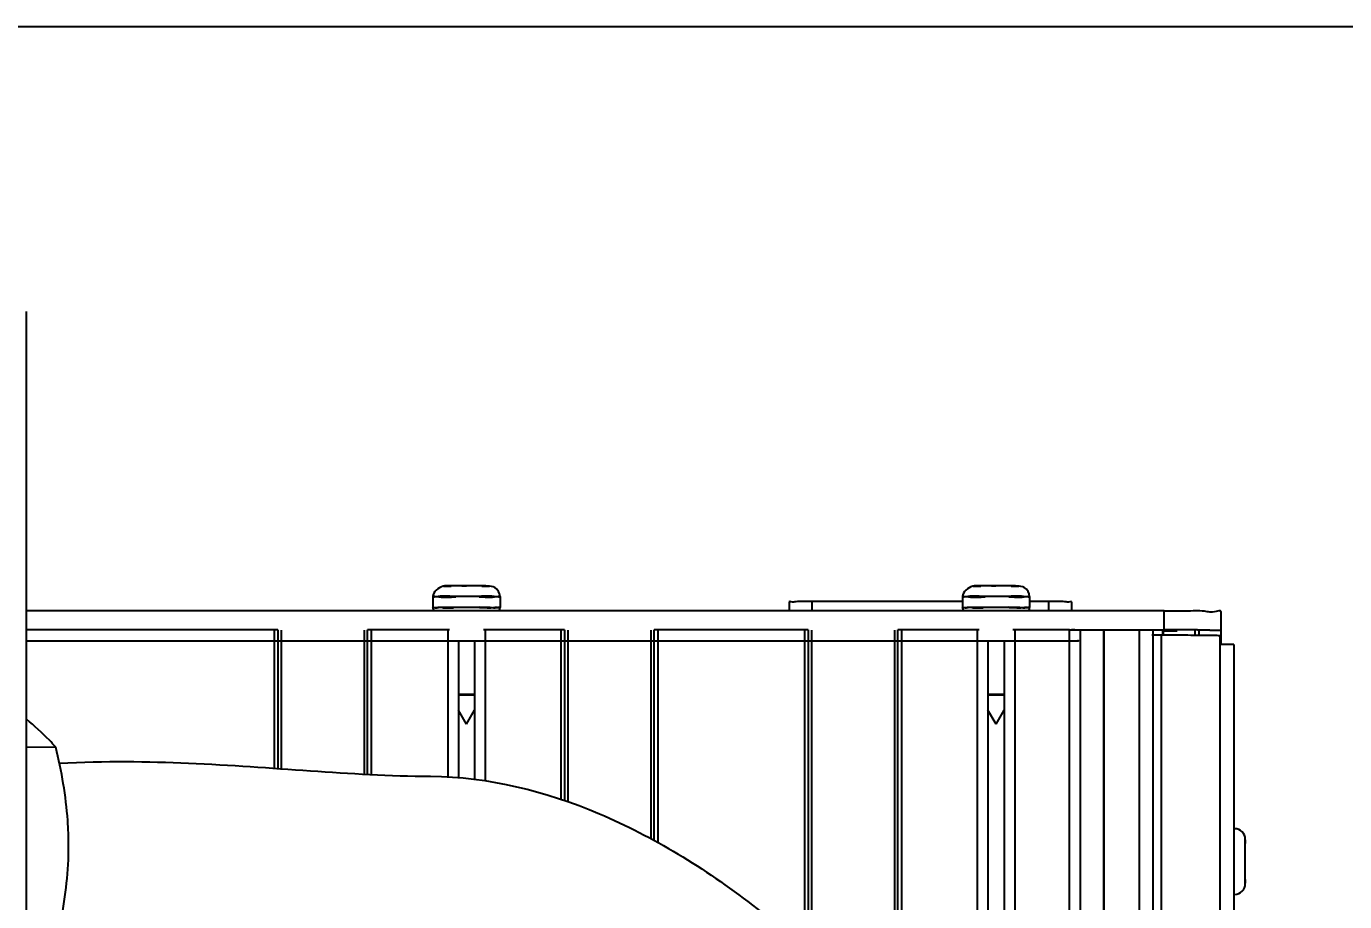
# Model space of a CAD drawing. Header units: millimetres. Extents: x 0 to 10500, y 0 to 7425.
# Drawn here: x 6975.1 to 7161.8, y 5963.8 to 6087.8 of the extents above; entities that cross this region are included whole.
import ezdxf

# ---------------------------------------------------------------- set-up
doc = ezdxf.new("R2010")
doc.units = ezdxf.units.MM
doc.header["$LTSCALE"] = 577.5
doc.layers.get('0').update_dxf_attribs({"linetype": 'CONTINUOUS'})
doc.styles.add('TEXTSTYLE_2', font='txt', dxfattribs={"width": 0.8})
doc.dimstyles.new('DIMSTYLE_1', dxfattribs={"dimtxt": 75, "dimasz": 3.5, "dimexe": 1.5, "dimexo": 1.5, "dimgap": 18.75, "dimtad": 1, "dimdec": 1, "dimtxsty": 'TEXTSTYLE_2', "dimblk": '_FILLED', "dimblk1": '_FILLED', "dimblk2": '_FILLED', "dimcen": 0.09, "dimadec": 1, "dimazin": 2, "dimtp": 0.1, "dimtm": 0.1, "dimtfac": 1, "dimtdec": 1, "dimtofl": 0, "dimtmove": 0, "dimatfit": 3, "dimldrblk": '_FILLED', "dimfxl": 1, "dimtolj": 1, "dimarcsym": 0})

# ---------------------------------------------------------------- blocks, each defined once
blk = doc.blocks.new('_FILLED')
at = {"color": 0, "linetype": 'ByBlock'}
blk.add_solid([(0, 0), (-1, 0.214), (-1, -0.214)], dxfattribs=at)
blk = doc.blocks.new('*D2')
at = {"color": 2, "linetype": 'Continuous', "transparency": 16777216}
for p, q in [((6517.06, 6087.82), (7463.5, 6087.82)), ((7463.5, 6087.82), (7483.75, 6087.82)), ((7482.25, 6087.82), (7482.25, 5216)), ((7482.25, 4344.17), (7482.25, 5216)), ((7017.54, 4344.17), (7463.5, 4344.17)), ((7463.5, 4344.17), (7483.75, 4344.17))]:
    blk.add_line(p, q, dxfattribs=at)
at = {"color": 2, "linetype": 'Continuous', "transparency": 16777216, "xscale": 3.5, "yscale": 3.5, "zscale": 3.5}
for p, rotation in [((7482.25, 6087.82), 90), ((7482.25, 4344.17), 270)]:
    blk.add_blockref('_FILLED', p, dxfattribs=dict(at, rotation=rotation))
at = {"color": 2, "linetype": 'Continuous', "transparency": 16777216, "insert": (7388.5, 5216), "char_height": 75, "width": 360, "attachment_point": 2, "rotation": 90, "line_spacing_factor": 0.9, "style": 'TEXTSTYLE_2'}
blk.add_mtext('(1743)', dxfattribs=at)

msp = doc.modelspace()

# ---------------------------------------------------------------- linework, layer by layer
at = {"color": 7, "linetype": 'Continuous'}
for p, q in [((6975.1, 5646.07), (6975.1, 6047.44)), ((7083.13, 6006.29), (7083.13, 6005.02)), ((7086.33, 6006.32), (7086.33, 6005.02)), ((7107.68, 6006.32), (7086.33, 6006.32)), ((7119.93, 6006.32), (7117.18, 6006.32)), ((7119.93, 6005.02), (7119.93, 6006.32)), ((7123.13, 6006.29), (7123.13, 6005.02)), ((7136.25, 6005.02), (6975.1, 6005.02)), ((7136.25, 6002.32), (7136.25, 6005.02)), ((7144.25, 6004.95), (7144.25, 6000.46)), ((6975.1, 6000.77), (7122.84, 6000.77)), ((7122.84, 6000.77), (7122.84, 6002.32)), ((7122.84, 6002.32), (7136.25, 6002.32)), ((7124.34, 6002.31), (7124.34, 6000.76)), ((7134.63, 6001.56), (7134.63, 5876.68)), ((7136.26, 6001.56), (7135.77, 6001.56)), ((7135.82, 6001.56), (7135.82, 5872.88)), ((7136.08, 6002.19), (7138.08, 6002.19)), ((7141.26, 6001.54), (7140.44, 6001.55)), ((7140.63, 6001.55), (7140.63, 6002.19)), ((7140.95, 6002.31), (7141.15, 6002.31)), ((7141.13, 6002.19), (7141.13, 6001.44)), ((7144.13, 6001.5), (7144.13, 5837.04)), ((7146.13, 6000.26), (7144.13, 6000.27)), ((7146.13, 6000.26), (7146.13, 5954.9)), ((6975.1, 5985.74), (6979.28, 5985.71)), ((7147.72, 5969.52), (7147.72, 5972.64)), ((7147.72, 5972.57), (7147.72, 5972.56)), ((7147.72, 5972.56), (7147.72, 5972.04)), ((7147.72, 5969.64), (7147.72, 5972.03)), ((7147.72, 5970.61), (7147.72, 5970.6)), ((7147.72, 5969.66), (7147.72, 5969.65)), ((7147.72, 5969.64), (7147.72, 5969.64)), ((7147.72, 5966.97), (7147.72, 5969.64)), ((7147.72, 5967.71), (7147.72, 5969.52)), ((7147.72, 5966.35), (7147.72, 5967.69)), ((7147.72, 5966.97), (7147.72, 5966.58)), ((7147.72, 5966.58), (7147.72, 5966.43)), ((7147.72, 5966.43), (7147.72, 5966.43))]:
    msp.add_line(p, q, dxfattribs=at)
at = {"color": 6, "linetype": 'Continuous'}
for p, q in [((7038.18, 6008.56), (7037.43, 6008.56)), ((7038.83, 6008.55), (7038.3, 6008.56)), ((7113.18, 6008.56), (7112.43, 6008.56)), ((7113.83, 6008.55), (7113.3, 6008.56)), ((7032.68, 6007.03), (7032.68, 6005.48)), ((7035.88, 6007.07), (7035.61, 6007.07)), ((7037.58, 6007.07), (7037.27, 6007.07)), ((7042.18, 6007.03), (7042.18, 6005.48)), ((7107.68, 6007.03), (7107.68, 6005.48)), ((7110.88, 6007.07), (7110.61, 6007.07)), ((7112.58, 6007.07), (7112.27, 6007.07)), ((7117.18, 6007.03), (7117.18, 6005.48)), ((7036.52, 6005.52), (7037.58, 6005.52)), ((7111.52, 6005.52), (7112.58, 6005.52)), ((7010.47, 6002.32), (6975.1, 6002.32)), ((7010.23, 5982.72), (7010.23, 6002.32)), ((7010.66, 6002.32), (7010.47, 6002.32)), ((7010.73, 6002.32), (7010.66, 6002.32)), ((7010.73, 6002.32), (7010.73, 5982.68)), ((7011.23, 5982.65), (7011.23, 6002.27)), ((7022.93, 6002.27), (7022.93, 5981.88)), ((7023.43, 5981.86), (7023.43, 6002.32)), ((7023.49, 6002.32), (7023.43, 6002.32)), ((7023.68, 6002.32), (7023.49, 6002.32)), ((7034.78, 6002.32), (7023.68, 6002.32)), ((7023.93, 6002.32), (7023.93, 5981.83)), ((7034.78, 6002.32), (7034.78, 5981.49)), ((7035.03, 6002.32), (7034.78, 6002.32)), ((7036.28, 6000.75), (7036.28, 5981.38)), ((7038.58, 6000.75), (7038.58, 5981.16)), ((7040.08, 6002.32), (7039.83, 6002.32)), ((7040.08, 6002.32), (7040.08, 5980.94)), ((7051.07, 6002.32), (7040.08, 6002.32)), ((7050.82, 5978.32), (7050.82, 6002.32)), ((7051.26, 6002.32), (7051.07, 6002.32)), ((7051.32, 6002.32), (7051.26, 6002.32)), ((7051.32, 6002.32), (7051.32, 5978.15)), ((7051.82, 5977.97), (7051.82, 6002.27)), ((7063.52, 6002.27), (7063.52, 5972.76)), ((7064.02, 5972.48), (7064.02, 6002.32)), ((7064.08, 6002.32), (7064.02, 6002.32)), ((7064.28, 6002.32), (7064.08, 6002.32)), ((7085.57, 6002.32), (7064.28, 6002.32)), ((7064.52, 6002.32), (7064.52, 5972.2)), ((7085.33, 5957.17), (7085.33, 6002.32)), ((7085.76, 6002.32), (7085.57, 6002.32)), ((7085.83, 6002.32), (7085.76, 6002.32)), ((7085.83, 6002.32), (7085.83, 5956.71)), ((7086.33, 5956.26), (7086.33, 6002.27)), ((7098.03, 6002.27), (7098.03, 5944.22)), ((7098.53, 5943.64), (7098.53, 6002.32)), ((7098.59, 6002.32), (7098.53, 6002.32)), ((7098.78, 6002.32), (7098.59, 6002.32)), ((7109.78, 6002.32), (7098.78, 6002.32)), ((7099.03, 6002.32), (7099.03, 5943.06)), ((7109.78, 6002.32), (7109.78, 5928.86)), ((7110.03, 6002.32), (7109.78, 6002.32)), ((7111.28, 6000.75), (7111.28, 5926.62)), ((7113.58, 6000.75), (7113.58, 5923.01)), ((7115.08, 6002.32), (7114.83, 6002.32)), ((7115.08, 6002.32), (7115.08, 5920.52)), ((7122.83, 6002.32), (7115.08, 6002.32)), ((7122.83, 5906.11), (7122.83, 6002.32)), ((7124.33, 6002.31), (7124.33, 5902.96)), ((7127.68, 6002.23), (7127.68, 5895.36)), ((7127.69, 5895.33), (7127.69, 6002.23)), ((7132.77, 5882.18), (7132.77, 6002.29)), ((7134.62, 6002.28), (7134.62, 6001.56)), ((7136.03, 6001.56), (7136.03, 6002.24)), ((7136.08, 6002.23), (7136.08, 6001.56)), ((7037.43, 5988.98), (7036.28, 5990.97)), ((7037.43, 5988.98), (7038.58, 5990.97)), ((7112.43, 5988.98), (7111.28, 5990.97)), ((7112.43, 5988.98), (7113.58, 5990.97))]:
    msp.add_line(p, q, dxfattribs=at)
for centre, radius, start, end in [((7036.66, 5827.12), 181.44, 90.1982, 90.5599), ((7036.18, 6133.75), 125.24, 269.4079, 269.5773), ((7037.43, 5635.76), 372.8, 90.0007, 90.215), ((7036.45, 5944.07), 64.49, 89.7086, 90.2098), ((7037.61, 6168.75), 160.19, 269.7003, 269.933), ((7037.37, 5591.99), 416.57, 89.8716, 89.9921), ((7038.2, 5827.9), 180.66, 89.4397, 89.7989), ((7038.67, 6133.71), 125.21, 270.4227, 270.5923), ((7111.66, 5827.12), 181.44, 90.1982, 90.5599), ((7111.18, 6133.75), 125.24, 269.4079, 269.5773), ((7112.43, 5635.76), 372.8, 90.0007, 90.215), ((7111.45, 5944.07), 64.49, 89.7086, 90.2098), ((7112.61, 6168.75), 160.19, 269.7003, 269.933), ((7112.37, 5591.99), 416.57, 89.8716, 89.9921), ((7113.2, 5827.9), 180.66, 89.4397, 89.7989), ((7113.67, 6133.71), 125.21, 270.4227, 270.5923), ((7036.6, 6320.92), 315.48, 269.5417, 269.8212), ((7038.26, 5690.04), 315.48, 89.5417, 89.8212), ((7111.6, 6320.92), 315.48, 269.5417, 269.8212), ((7113.26, 5690.04), 315.48, 89.5417, 89.8212), ((7037.42, 6250.24), 257.12, 269.7429, 270.0009), ((7037.44, 5762.42), 230.74, 90.0031, 90.2857), ((7037.43, 5736.04), 257.12, 89.7429, 90.0009), ((7037.41, 6223.86), 230.74, 270.0031, 270.2857), ((7112.42, 6250.24), 257.12, 269.7429, 270.0009), ((7112.44, 5762.42), 230.74, 90.0031, 90.2857), ((7112.43, 5736.04), 257.12, 89.7429, 90.0009), ((7112.41, 6223.86), 230.74, 270.0031, 270.2857)]:
    msp.add_arc(centre, radius, start, end, dxfattribs=at)
at = {"color": 7, "linetype": 'Continuous'}
for centre, radius, start, end in [((7123.6, 5933.54), 68.78, 90.0264, 90.3852), ((7135.81, 5899.35), 102.21, 90.3528, 90.6131), ((7135.78, 5912.84), 88.73, 90.009, 90.3887), ((7136.28, 5088.99), 913.33, 89.84789, 90.00177), ((7134.83, 4992.71), 1008.86, 89.78043, 89.91846), ((7135.94, 5277.63), 723.93, 89.64345, 89.78165), ((7137.01, 5336.28), 666.04, 89.66072, 89.85395), ((7139.24, 5688.81), 313.5, 89.3623, 89.6515), ((7139.54, 5758.84), 242.71, 89.1517, 89.5949), ((7146.22, 5972.65), 1.5, 0.0003, 90.0003), ((7146.22, 5966.35), 1.5, 270.0003, 0.0003)]:
    msp.add_arc(centre, radius, start, end, dxfattribs=at)
at = {"color": 6, "linetype": 'Continuous'}
for points in [[(7034.13, 6008.53), (7033.48, 6008.27), (7032.68, 6007.73), (7032.68, 6007.03)], [(7109.13, 6008.53), (7108.48, 6008.27), (7107.68, 6007.73), (7107.68, 6007.03)]]:
    msp.add_open_spline(points, degree=3, dxfattribs=at)
for points, knots in [([(7034.99, 6008.54), (7034.84, 6008.54), (7034.56, 6008.61), (7034.25, 6008.58), (7034.13, 6008.53)], [0, 0, 0, 0, 0.524558, 1, 1, 1, 1]), ([(7034.89, 6008.55), (7034.65, 6008.54), (7033.7, 6008.53), (7034.65, 6008.52), (7034.89, 6008.51)], [0, 0, 0, 0, 0.499893, 1, 1, 1, 1]), ([(7035.32, 6008.54), (7035.26, 6008.54), (7035.15, 6008.54), (7035.04, 6008.54), (7034.99, 6008.54)], [0, 0, 0, 0, 0.523822, 1, 1, 1, 1]), ([(7036.21, 6008.56), (7036.06, 6008.56), (7035.76, 6008.56), (7035.46, 6008.55), (7035.32, 6008.54)], [0, 0, 0, 0, 0.517799, 1, 1, 1, 1]), ([(7042.18, 6007.03), (7042.18, 6007.53), (7041.66, 6008.46), (7040, 6008.58), (7038.93, 6008.56), (7038.18, 6008.56)], [0, 0, 0, 0, 0.312952, 0.526388, 1, 1, 1, 1]), ([(7039.97, 6008.51), (7040.2, 6008.52), (7041.15, 6008.53), (7040.2, 6008.54), (7039.97, 6008.55)], [0, 0, 0, 0, 0.499893, 1, 1, 1, 1]), ([(7109.99, 6008.54), (7109.84, 6008.54), (7109.56, 6008.61), (7109.25, 6008.58), (7109.13, 6008.53)], [0, 0, 0, 0, 0.524558, 1, 1, 1, 1]), ([(7109.89, 6008.55), (7109.65, 6008.54), (7108.7, 6008.53), (7109.65, 6008.52), (7109.89, 6008.51)], [0, 0, 0, 0, 0.499893, 1, 1, 1, 1]), ([(7110.32, 6008.54), (7110.26, 6008.54), (7110.15, 6008.54), (7110.04, 6008.54), (7109.99, 6008.54)], [0, 0, 0, 0, 0.523822, 1, 1, 1, 1]), ([(7111.21, 6008.56), (7111.06, 6008.56), (7110.76, 6008.56), (7110.46, 6008.55), (7110.32, 6008.54)], [0, 0, 0, 0, 0.517799, 1, 1, 1, 1]), ([(7117.18, 6007.03), (7117.18, 6007.53), (7116.66, 6008.46), (7115, 6008.58), (7113.93, 6008.56), (7113.18, 6008.56)], [0, 0, 0, 0, 0.312952, 0.526388, 1, 1, 1, 1]), ([(7114.97, 6008.51), (7115.2, 6008.52), (7116.15, 6008.53), (7115.2, 6008.54), (7114.97, 6008.55)], [0, 0, 0, 0, 0.499893, 1, 1, 1, 1]), ([(7035.61, 6007.07), (7034.9, 6007.06), (7033.85, 6007.18), (7033.1, 6006.96), (7032.68, 6007.1), (7032.68, 6007.03)], [0, 0, 0, 0, 0.726766, 0.930098, 1, 1, 1, 1]), ([(7032.68, 6007.03), (7032.68, 6006.95), (7033.15, 6007.11), (7033.98, 6006.86), (7035.13, 6007), (7035.91, 6006.99)], [0, 0, 0, 0, 0.070795, 0.276088, 1, 1, 1, 1]), ([(7036.55, 6007.07), (7036.44, 6007.07), (7036.22, 6007.07), (7035.99, 6007.07), (7035.88, 6007.07)], [0, 0, 0, 0, 0.504613, 1, 1, 1, 1]), ([(7037.27, 6007.07), (7037.15, 6007.07), (7036.91, 6007.07), (7036.67, 6007.07), (7036.55, 6007.07)], [0, 0, 0, 0, 0.50138, 1, 1, 1, 1]), ([(7038.3, 6007.07), (7038.18, 6007.07), (7037.94, 6007.07), (7037.7, 6007.07), (7037.58, 6007.07)], [0, 0, 0, 0, 0.498615, 1, 1, 1, 1]), ([(7038.97, 6007.07), (7038.86, 6007.07), (7038.64, 6007.07), (7038.41, 6007.07), (7038.3, 6007.07)], [0, 0, 0, 0, 0.495392, 1, 1, 1, 1]), ([(7042.18, 6007.03), (7042.18, 6007.11), (7041.7, 6006.95), (7040.89, 6007.2), (7039.74, 6007.07), (7038.97, 6007.07)], [0, 0, 0, 0, 0.070707, 0.275807, 1, 1, 1, 1]), ([(7039.24, 6006.99), (7039.95, 6007), (7041, 6006.88), (7041.75, 6007.1), (7042.18, 6006.96), (7042.18, 6007.03)], [0, 0, 0, 0, 0.726766, 0.930098, 1, 1, 1, 1]), ([(7110.61, 6007.07), (7109.9, 6007.06), (7108.85, 6007.18), (7108.1, 6006.96), (7107.68, 6007.1), (7107.68, 6007.03)], [0, 0, 0, 0, 0.726766, 0.930098, 1, 1, 1, 1]), ([(7107.68, 6007.03), (7107.68, 6006.95), (7108.15, 6007.11), (7108.98, 6006.86), (7110.13, 6007), (7110.91, 6006.99)], [0, 0, 0, 0, 0.070795, 0.276088, 1, 1, 1, 1]), ([(7111.55, 6007.07), (7111.44, 6007.07), (7111.22, 6007.07), (7110.99, 6007.07), (7110.88, 6007.07)], [0, 0, 0, 0, 0.504613, 1, 1, 1, 1]), ([(7112.27, 6007.07), (7112.15, 6007.07), (7111.91, 6007.07), (7111.67, 6007.07), (7111.55, 6007.07)], [0, 0, 0, 0, 0.50138, 1, 1, 1, 1]), ([(7113.3, 6007.07), (7113.18, 6007.07), (7112.94, 6007.07), (7112.7, 6007.07), (7112.58, 6007.07)], [0, 0, 0, 0, 0.498615, 1, 1, 1, 1]), ([(7113.97, 6007.07), (7113.86, 6007.07), (7113.64, 6007.07), (7113.41, 6007.07), (7113.3, 6007.07)], [0, 0, 0, 0, 0.495392, 1, 1, 1, 1]), ([(7117.18, 6007.03), (7117.18, 6007.11), (7116.7, 6006.95), (7115.89, 6007.2), (7114.74, 6007.07), (7113.97, 6007.07)], [0, 0, 0, 0, 0.070707, 0.275807, 1, 1, 1, 1]), ([(7114.24, 6006.99), (7114.95, 6007), (7116, 6006.88), (7116.75, 6007.1), (7117.18, 6006.96), (7117.18, 6007.03)], [0, 0, 0, 0, 0.726766, 0.930098, 1, 1, 1, 1]), ([(7032.68, 6005.48), (7032.68, 6005.55), (7033.1, 6005.41), (7033.84, 6005.63), (7034.88, 6005.51), (7035.58, 6005.52)], [0, 0, 0, 0, 0.069815, 0.272975, 1, 1, 1, 1]), ([(7034.07, 6005.45), (7033.73, 6005.46), (7033.44, 6005.62), (7032.68, 6005.36), (7032.68, 6005.48)], [0, 0, 0, 0, 0.739908, 1, 1, 1, 1]), ([(7032.68, 6005.48), (7032.68, 6005.4), (7032.69, 6005.26), (7032.77, 6005.14), (7032.81, 6005.1)], [0, 0, 0, 0, 0.569313, 1, 1, 1, 1]), ([(7035.58, 6005.52), (7035.73, 6005.52), (7036.05, 6005.52), (7036.36, 6005.52), (7036.52, 6005.52)], [0, 0, 0, 0, 0.492213, 1, 1, 1, 1]), ([(7037.58, 6005.52), (7037.7, 6005.52), (7037.96, 6005.52), (7038.21, 6005.52), (7038.34, 6005.52)], [0, 0, 0, 0, 0.501543, 1, 1, 1, 1]), ([(7038.34, 6005.52), (7038.49, 6005.52), (7038.79, 6005.52), (7039.09, 6005.52), (7039.24, 6005.52)], [0, 0, 0, 0, 0.507406, 1, 1, 1, 1]), ([(7042.18, 6005.48), (7042.18, 6005.41), (7041.75, 6005.55), (7041.01, 6005.33), (7039.98, 6005.45), (7039.27, 6005.44)], [0, 0, 0, 0, 0.069815, 0.272975, 1, 1, 1, 1]), ([(7040.78, 6005.51), (7041.12, 6005.51), (7041.42, 6005.34), (7042.18, 6005.6), (7042.18, 6005.48)], [0, 0, 0, 0, 0.739908, 1, 1, 1, 1]), ([(7042.08, 6005.07), (7042.12, 6005.12), (7042.17, 6005.26), (7042.18, 6005.4), (7042.18, 6005.48)], [0, 0, 0, 0, 0.422181, 1, 1, 1, 1]), ([(7107.68, 6005.48), (7107.68, 6005.55), (7108.1, 6005.41), (7108.84, 6005.63), (7109.88, 6005.51), (7110.58, 6005.52)], [0, 0, 0, 0, 0.069815, 0.272975, 1, 1, 1, 1]), ([(7109.07, 6005.45), (7108.73, 6005.46), (7108.44, 6005.62), (7107.68, 6005.36), (7107.68, 6005.48)], [0, 0, 0, 0, 0.739908, 1, 1, 1, 1]), ([(7107.68, 6005.48), (7107.68, 6005.4), (7107.69, 6005.26), (7107.77, 6005.14), (7107.81, 6005.1)], [0, 0, 0, 0, 0.569313, 1, 1, 1, 1]), ([(7110.58, 6005.52), (7110.73, 6005.52), (7111.05, 6005.52), (7111.36, 6005.52), (7111.52, 6005.52)], [0, 0, 0, 0, 0.492213, 1, 1, 1, 1]), ([(7112.58, 6005.52), (7112.7, 6005.52), (7112.96, 6005.52), (7113.21, 6005.52), (7113.34, 6005.52)], [0, 0, 0, 0, 0.501543, 1, 1, 1, 1]), ([(7113.34, 6005.52), (7113.49, 6005.52), (7113.79, 6005.52), (7114.09, 6005.52), (7114.24, 6005.52)], [0, 0, 0, 0, 0.507406, 1, 1, 1, 1]), ([(7117.18, 6005.48), (7117.18, 6005.41), (7116.75, 6005.55), (7116.01, 6005.33), (7114.98, 6005.45), (7114.27, 6005.44)], [0, 0, 0, 0, 0.069815, 0.272975, 1, 1, 1, 1]), ([(7115.78, 6005.51), (7116.12, 6005.51), (7116.42, 6005.34), (7117.18, 6005.6), (7117.18, 6005.48)], [0, 0, 0, 0, 0.739908, 1, 1, 1, 1]), ([(7117.08, 6005.07), (7117.12, 6005.12), (7117.17, 6005.26), (7117.18, 6005.4), (7117.18, 6005.48)], [0, 0, 0, 0, 0.422181, 1, 1, 1, 1])]:
    msp.add_open_spline(points, degree=3, knots=knots, dxfattribs=at)
at = {"color": 7, "linetype": 'Continuous'}
for points, knots in [([(7086.33, 6006.32), (7085.58, 6006.32), (7084.45, 6006.45), (7083.64, 6006.2), (7083.13, 6006.37), (7083.13, 6006.29)], [0, 0, 0, 0, 0.707046, 0.923326, 1, 1, 1, 1]), ([(7123.13, 6006.29), (7123.13, 6006.37), (7122.63, 6006.2), (7121.82, 6006.45), (7120.69, 6006.32), (7119.93, 6006.32)], [0, 0, 0, 0, 0.07668, 0.292963, 1, 1, 1, 1]), ([(7136.25, 6005.02), (7137.27, 6005.02), (7139.1, 6004.96), (7141.78, 6005.15), (7142.99, 6004.73), (7144.25, 6005.16), (7144.25, 6004.95)], [0, 0, 0, 0, 0.382665, 0.707018, 0.923782, 1, 1, 1, 1]), ([(7122.84, 6000.77), (7123.18, 6000.77), (7123.39, 6000.77), (7124.26, 6000.77), (7124.01, 6000.76), (7123.96, 6000.76)], [0, 0, 0, 0, 0.699765, 0.879978, 1, 1, 1, 1]), ([(7134.71, 6001.56), (7134.67, 6001.56), (7134.61, 6001.56), (7134.54, 6001.56), (7134.51, 6001.56)], [0, 0, 0, 0, 0.616623, 1, 1, 1, 1]), ([(7142.73, 6002.29), (7142.93, 6002.29), (7143.43, 6002.28), (7143.93, 6002.29), (7144.23, 6002.26)], [0, 0, 0, 0, 0.391341, 1, 1, 1, 1]), ([(7144.13, 6001.5), (7144, 6001.5), (7143.67, 6001.51), (7143.34, 6001.52), (7143.14, 6001.52)], [0, 0, 0, 0, 0.38607, 1, 1, 1, 1]), ([(7144.23, 6002.26), (7144.24, 6002.26), (7144.24, 6002.26), (7144.25, 6002.26), (7144.25, 6002.25)], [0, 0, 0, 0, 0.73299, 1, 1, 1, 1]), ([(6979.28, 5985.71), (6978.98, 5986.04), (6977.66, 5987.43), (6976.24, 5988.73), (6975.11, 5989.66)], [0, 0, 0, 0, 0.233203, 1, 1, 1, 1]), ([(6981.09, 5971.75), (6981.09, 5972.94), (6980.92, 5977.64), (6980.09, 5982.29), (6979.28, 5985.71)], [0, 0, 0, 0, 0.252374, 1, 1, 1, 1]), ([(6979.78, 5983.45), (6986.27, 5983.77), (7004.88, 5983.54), (7020.7, 5981.68), (7032.35, 5981.58)], [0, 0, 0, 0, 0.324511, 1, 1, 1, 1]), ([(7032.35, 5981.58), (7040.6, 5981.51), (7056.66, 5977.49), (7078.33, 5964.14), (7097.53, 5946.02), (7113.98, 5923.79), (7127.04, 5898.47), (7136.84, 5871.37), (7143.6, 5843.45), (7148.36, 5805.14), (7146.87, 5775.48), (7143.48, 5756.28)], [0, 0, 0, 0, 0.1, 0.2, 0.3, 0.4, 0.5, 0.6, 0.7, 0.8, 1, 1, 1, 1]), ([(6979.28, 5957.82), (6979.55, 5958.95), (6980.55, 5963.53), (6981.09, 5968.22), (6981.09, 5971.75)], [0, 0, 0, 0, 0.247255, 1, 1, 1, 1])]:
    msp.add_open_spline(points, degree=3, knots=knots, dxfattribs=at)

# ---------------------------------------------------------------- dimensions: what is measured, and where the dimension line sits
at = {"color": 2, "linetype": 'Continuous'}
dim = msp.add_linear_dim(base=(7482.25, 6087.82), p1=(7016.04, 4344.17), p2=(6515.56, 6087.82), angle=90, text='(1743)', dimstyle='DIMSTYLE_1', dxfattribs=at)
dim.commit()
dim.dimension.update_dxf_attribs({"geometry": '*D2', "text_midpoint": (7482.25, 5216), "dimtype": 160})

doc.saveas('drawing.dxf')
